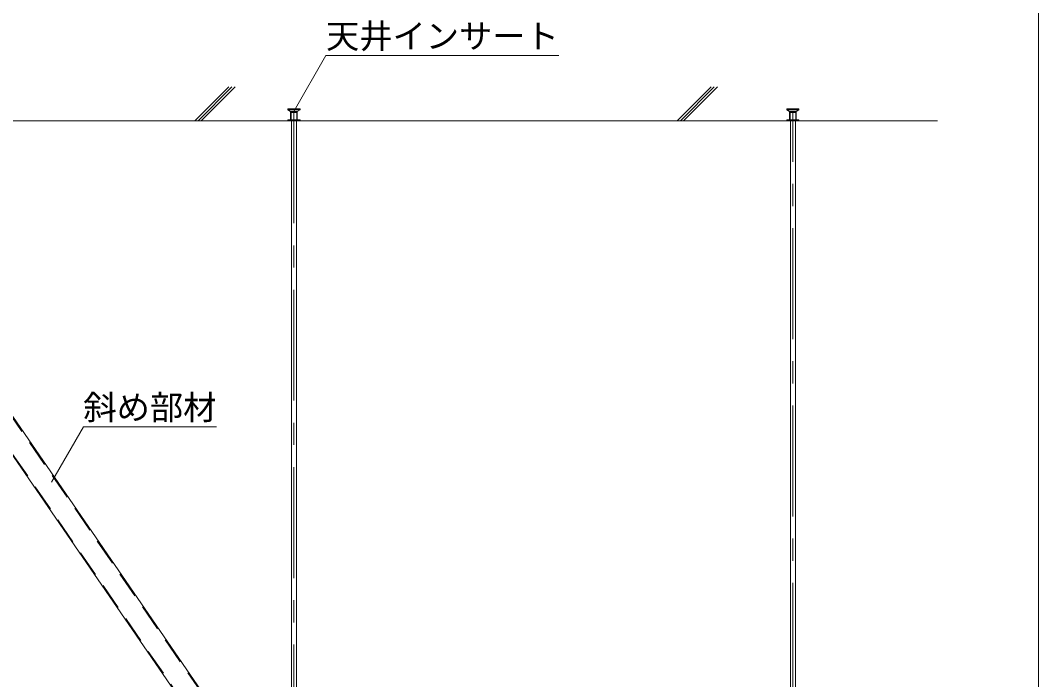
# Model space of a CAD drawing. Units: millimetres at full size, sheet at 1:40; details may follow other scales. Extents: x -7800 to 7800, y -5578 to 5485.
# Drawn here: x -3905 to -2068, y -3102 to -1912 of the extents above; entities that cross this region are included whole.
import ezdxf
from ezdxf.enums import TextEntityAlignment as Align

# ---------------------------------------------------------------- set-up
doc = ezdxf.new("R2010")
doc.units = ezdxf.units.MM
doc.header["$LTSCALE"] = 40
doc.linetypes.add('CHAIN1', pattern=[8, 5, -1, 1, -1])
doc.linetypes.add('DASHED1', pattern=[1.8, 1.2, -0.6])
for name, color, linetype, lineweight in [('2-0_中心線', 4, 'CHAIN1', 9), ('2-1_吊り材', 4, 'DASHED1', 9), ('2-4_斜め部材', 3, 'DASHED1', 18), ('2-6_文字', 3, 'Continuous', 18), ('2-9_躯体', 4, 'DASHED1', 9), ('F-2_太線１', 3, 'Continuous', 18)]:
    doc.layers.add(name, color=color, linetype=linetype, lineweight=lineweight)
doc.styles.add('ＭＳ ゴシック', font='')
doc.styles.get('ＭＳ ゴシック').set_extended_font_data('MS Gothic')

msp = doc.modelspace()

# ---------------------------------------------------------------- linework, layer by layer
at = {"layer": '2-0_中心線'}
for p, q in [((-3411.38, -2078.27), (-3411.38, -4083.58)), ((-2511.43, -4087.24), (-2511.43, -2078.27))]:
    msp.add_line(p, q, dxfattribs=at)
at = {"layer": '2-1_吊り材', "color": 3, "linetype": 'Continuous', "lineweight": 18}
for p, q in [((-3415.88, -2093.37), (-3415.88, -3990.57)), ((-3406.88, -2093.37), (-3406.88, -3990.57)), ((-2515.88, -2093.37), (-2515.88, -3990.57)), ((-2506.88, -2093.37), (-2506.88, -3990.57))]:
    msp.add_line(p, q, dxfattribs=at)
at = {"layer": '2-4_斜め部材'}
for p, q in [((-4255.49, -2139.74), (-2940.65, -4052.84)), ((-4285.82, -2160.58), (-2971.12, -4073.47))]:
    msp.add_line(p, q, dxfattribs=at)
at = {"layer": '2-4_斜め部材', "linetype": 'Continuous'}
for p, q in [((-4254.17, -2138.83), (-2939.33, -4051.94)), ((-4287.13, -2161.49), (-2972.45, -4074.37))]:
    msp.add_line(p, q, dxfattribs=at)
at = {"layer": '2-6_文字', "color": 7}
for p, q in [((-3411.18, -2075.41), (-3353.63, -1975.73)), ((-3353.63, -1975.73), (-2933.63, -1975.73)), ((-3848.82, -2745.32), (-3791.27, -2645.64)), ((-3791.27, -2645.64), (-3551.27, -2645.64))]:
    msp.add_line(p, q, dxfattribs=at)
at = {"layer": '2-9_躯体', "color": 7, "linetype": 'Continuous', "lineweight": 18}
for p, q in [((-3528.92, -2032.17), (-3590.11, -2093.37)), ((-3523.19, -2032.11), (-3584.45, -2093.37)), ((-3517.54, -2032.11), (-3578.8, -2093.37)), ((-2658.93, -2032.17), (-2720.13, -2093.37)), ((-2653.21, -2032.11), (-2714.47, -2093.37)), ((-2647.55, -2032.11), (-2708.81, -2093.37)), ((-4590.39, -2093.37), (-2250.81, -2093.37))]:
    msp.add_line(p, q, dxfattribs=at)
at = {"layer": '2-9_躯体'}
for p, q in [((-3400.43, -2071.87), (-3422.43, -2071.87)), ((-3400.43, -2073.87), (-3422.43, -2073.87)), ((-2500.43, -2071.87), (-2522.43, -2071.87)), ((-2500.43, -2073.87), (-2522.43, -2073.87)), ((-3422.43, -2091.87), (-3422.43, -2093.37)), ((-3400.43, -2091.87), (-3422.43, -2091.87)), ((-3400.43, -2093.37), (-3422.43, -2093.37)), ((-3404.43, -2093.37), (-3418.43, -2093.37)), ((-3417.43, -2076.87), (-3417.43, -2091.87)), ((-3405.43, -2076.87), (-3417.43, -2076.87)), ((-3416.43, -2078.37), (-3416.43, -2093.37)), ((-3416.43, -2078.37), (-3415.93, -2078.37)), ((-3406.43, -2078.37), (-3415.93, -2078.37)), ((-3406.43, -2078.37), (-3406.43, -2093.37)), ((-3405.43, -2076.87), (-3405.43, -2091.87)), ((-3400.43, -2091.87), (-3400.43, -2093.37)), ((-2522.43, -2091.87), (-2522.43, -2093.37)), ((-2500.43, -2091.87), (-2522.43, -2091.87)), ((-2500.43, -2093.37), (-2522.43, -2093.37)), ((-2504.43, -2093.37), (-2518.43, -2093.37)), ((-2517.43, -2076.87), (-2517.43, -2091.87)), ((-2505.43, -2076.87), (-2517.43, -2076.87)), ((-2516.43, -2078.37), (-2516.43, -2093.37)), ((-2516.43, -2078.37), (-2515.93, -2078.37)), ((-2506.43, -2078.37), (-2515.93, -2078.37)), ((-2506.43, -2078.37), (-2506.43, -2093.37)), ((-2505.43, -2076.87), (-2505.43, -2091.87)), ((-2500.43, -2091.87), (-2500.43, -2093.37))]:
    msp.add_line(p, q, dxfattribs=at)
for points in [[(-3422.43, -2071.87), (-3422.43, -2073.87), (-3417.43, -2076.87)], [(-3400.43, -2071.87), (-3400.43, -2073.87), (-3405.43, -2076.87)], [(-2522.43, -2071.87), (-2522.43, -2073.87), (-2517.43, -2076.87)], [(-2500.43, -2071.87), (-2500.43, -2073.87), (-2505.43, -2076.87)]]:
    msp.add_lwpolyline(points, dxfattribs=at)
at = {"layer": 'F-2_太線１'}
msp.add_line((-2068.18, 1696.25), (-2068.18, -4783.77), dxfattribs=at)

# ---------------------------------------------------------------- texts
at = {"layer": '2-6_文字', "color": 7, "style": 'ＭＳ ゴシック'}
for s, p in [('天井インサート', (-3353.63, -1975.73)), ('斜め部材', (-3791.27, -2645.64))]:
    msp.add_text(s, height=43.99, dxfattribs=at).set_placement(p, align=Align.BOTTOM_LEFT)

doc.saveas('drawing.dxf')
